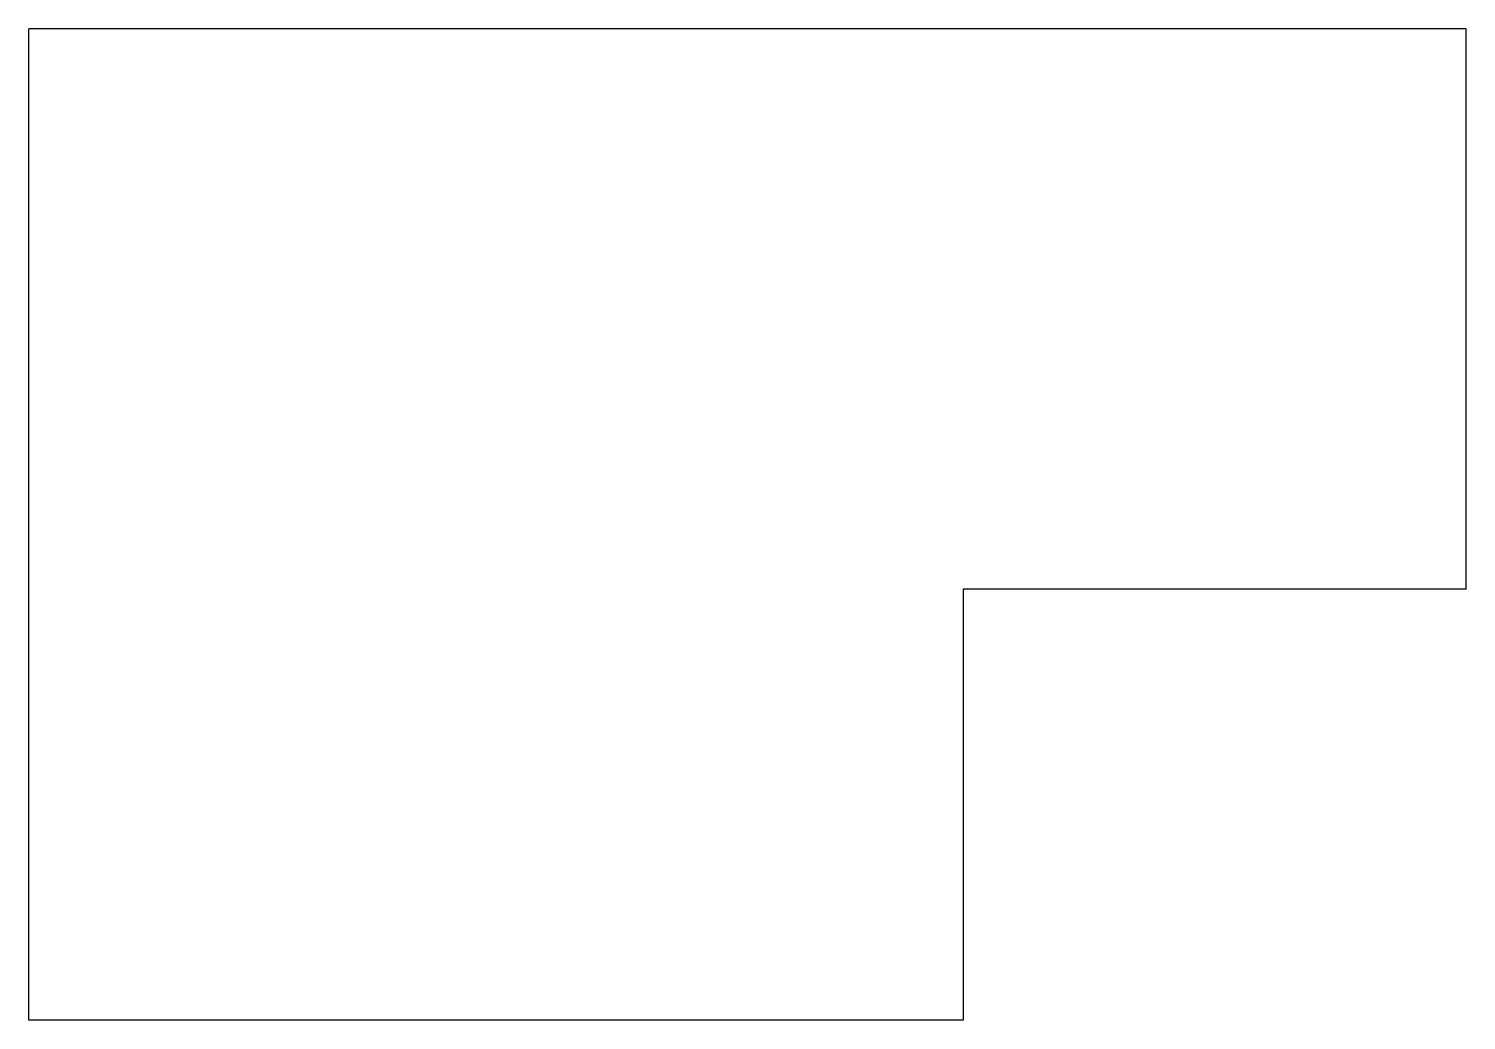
# Model space of a CAD drawing. Header units: millimetres. Extents: x -40 to 0, y 0 to 27.6.
import ezdxf

# ---------------------------------------------------------------- set-up
doc = ezdxf.new("R2010")
doc.units = ezdxf.units.MM

msp = doc.modelspace()

# ---------------------------------------------------------------- linework, layer by layer
at = {"color": 7, "linetype": 'Continuous'}
for p, q in [((0, 27.6), (-40, 27.6)), ((-40, 0), (-40, 27.6)), ((0, 12), (0, 27.6)), ((0, 12), (-14, 12)), ((-14, 12), (-14, 0)), ((-14, 0), (-40, 0))]:
    msp.add_line(p, q, dxfattribs=at)

doc.saveas('drawing.dxf')
